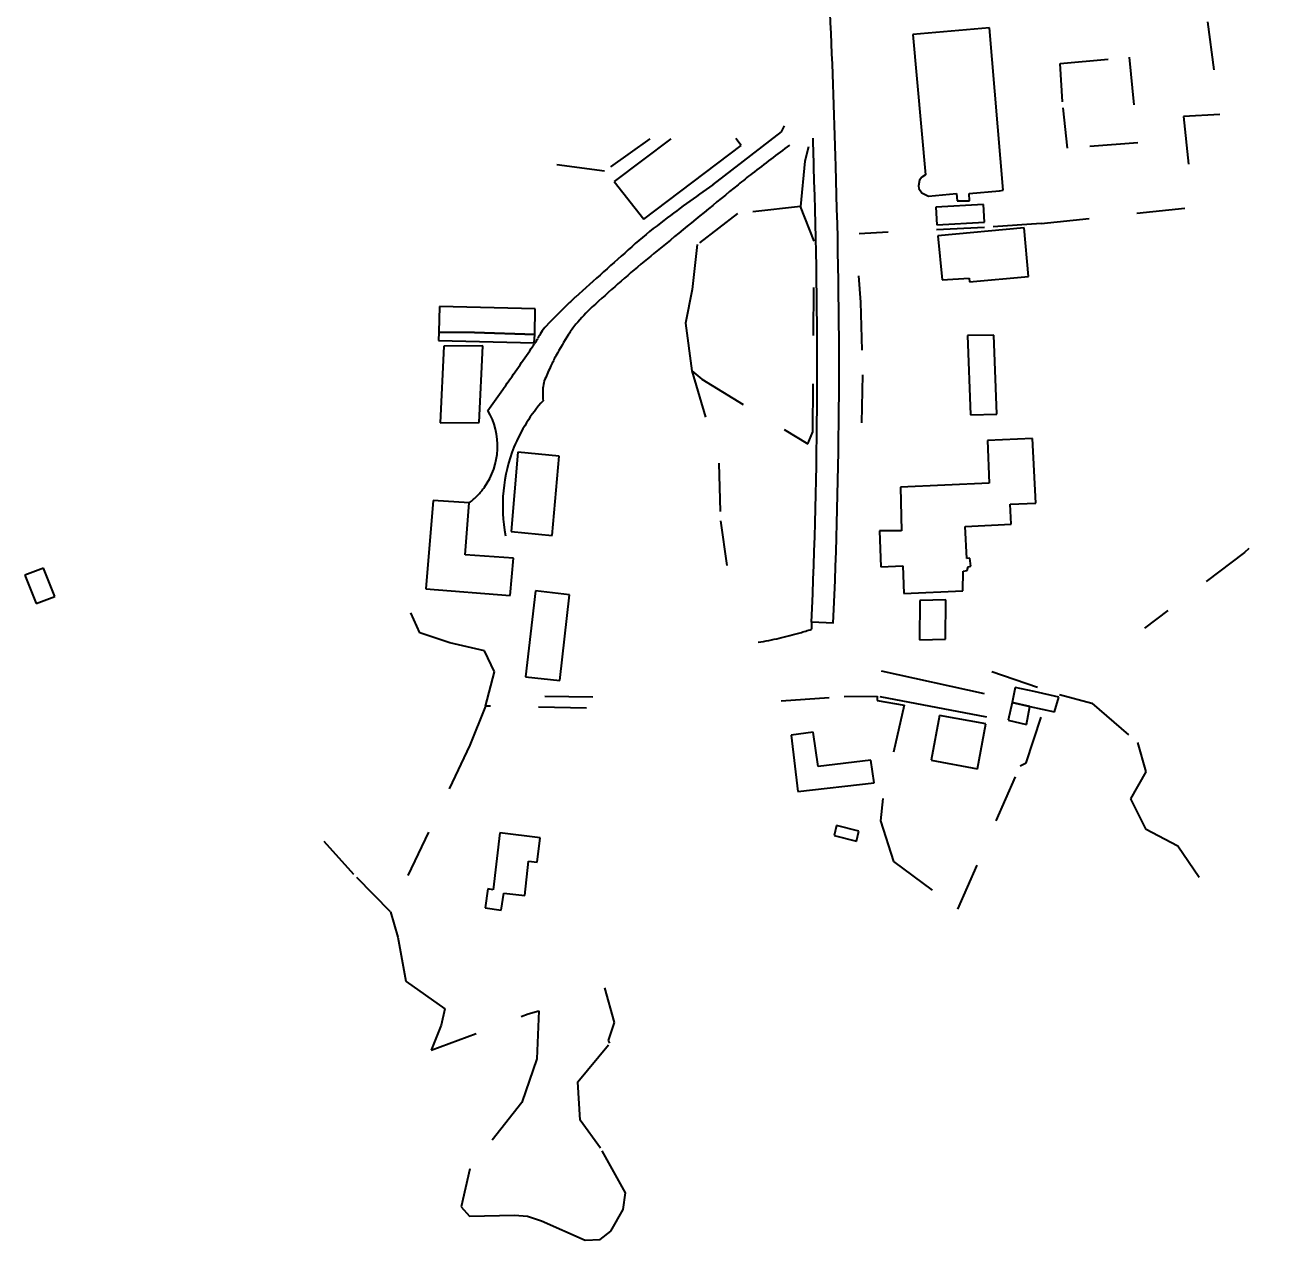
# Model space of a CAD drawing. Header units: metres. Extents: x 625987 to 635197, y 3048449 to 3066446.
# Drawn here: x 634621.541 to 634624.138, y 3063189.27 to 3063191.796 of the extents above; entities that cross this region are included whole.
import ezdxf

# ---------------------------------------------------------------- set-up
doc = ezdxf.new("R2010")
doc.units = ezdxf.units.M
doc.linetypes.add('DASHED', pattern=[0.75, 0.5, -0.25])
for name, color, linetype, lineweight in [('C-BLDG', 253, 'Continuous', 5), ('C-FENC-AIRF-SECU', 253, 'DASHED', 0), ('C-ROAD-LAND', 253, 'Continuous', 9)]:
    doc.layers.add(name, color=color, linetype=linetype, lineweight=lineweight)

msp = doc.modelspace()

# ---------------------------------------------------------------- linework, layer by layer
at = {"layer": 'C-BLDG', "lineweight": 40}
for p, q in [((634623.5466, 3063191.7894, 24568986.0801), (634623.3869, 3063191.7761, 24568986.0801)), ((634623.5466, 3063191.7894, 24568986.0801), (634623.3869, 3063191.7761, 24568986.0801)), ((634623.3869, 3063191.7761, 24568986.0801), (634623.4132, 3063191.4843, 24568986.0801)), ((634623.3869, 3063191.7761, 24568986.0801), (634623.4132, 3063191.4843, 24568986.0801)), ((634623.575, 3063191.4519, 24568986.0801), (634623.5466, 3063191.7894, 24568986.0801)), ((634623.575, 3063191.4519, 24568986.0801), (634623.5466, 3063191.7894, 24568986.0801)), ((634622.8836, 3063191.5591, 24568986.0801), (634622.7664, 3063191.47, 24568986.0801)), ((634622.8836, 3063191.5591, 24568986.0801), (634622.7664, 3063191.47, 24568986.0801)), ((634622.828, 3063191.3917, 24568986.0801), (634623.0302, 3063191.5454, 24568986.0801)), ((634622.828, 3063191.3917, 24568986.0801), (634623.0302, 3063191.5454, 24568986.0801)), ((634623.0302, 3063191.5454, 24568986.0801), (634623.0189, 3063191.5597, 24568986.0801)), ((634623.0302, 3063191.5454, 24568986.0801), (634623.0189, 3063191.5597, 24568986.0801)), ((634623.4132, 3063191.4843, 24568986.0801), (634623.4057, 3063191.4795, 24568986.0801)), ((634623.4132, 3063191.4843, 24568986.0801), (634623.4057, 3063191.4795, 24568986.0801)), ((634622.7664, 3063191.47, 24568986.0801), (634622.828, 3063191.3917, 24568986.0801)), ((634622.7664, 3063191.47, 24568986.0801), (634622.828, 3063191.3917, 24568986.0801)), ((634623.4009, 3063191.4727, 24568986.0801), (634623.3986, 3063191.4612, 24568986.0801)), ((634623.4009, 3063191.4727, 24568986.0801), (634623.3986, 3063191.4612, 24568986.0801)), ((634623.3986, 3063191.4612, 24568986.0801), (634623.3997, 3063191.4555, 24568986.0801)), ((634623.3986, 3063191.4612, 24568986.0801), (634623.3997, 3063191.4555, 24568986.0801)), ((634623.4057, 3063191.4795, 24568986.0801), (634623.4009, 3063191.4727, 24568986.0801)), ((634623.4057, 3063191.4795, 24568986.0801), (634623.4009, 3063191.4727, 24568986.0801)), ((634623.3997, 3063191.4555, 24568986.0801), (634623.4055, 3063191.4465, 24568986.0801)), ((634623.3997, 3063191.4555, 24568986.0801), (634623.4055, 3063191.4465, 24568986.0801)), ((634623.4055, 3063191.4465, 24568986.0801), (634623.4194, 3063191.4399, 24568986.0801)), ((634623.4055, 3063191.4465, 24568986.0801), (634623.4194, 3063191.4399, 24568986.0801)), ((634623.4194, 3063191.4399, 24568986.0801), (634623.4778, 3063191.4452, 24568986.0801)), ((634623.4194, 3063191.4399, 24568986.0801), (634623.4778, 3063191.4452, 24568986.0801)), ((634623.4778, 3063191.4452, 24568986.0801), (634623.4791, 3063191.4302, 24568986.0801)), ((634623.4778, 3063191.4452, 24568986.0801), (634623.4791, 3063191.4302, 24568986.0801)), ((634623.5039, 3063191.4451, 24568986.0801), (634623.5671, 3063191.4507, 24568986.0801)), ((634623.5039, 3063191.4451, 24568986.0801), (634623.5671, 3063191.4507, 24568986.0801)), ((634623.5052, 3063191.4302, 24568986.0801), (634623.5039, 3063191.4451, 24568986.0801)), ((634623.5052, 3063191.4302, 24568986.0801), (634623.5039, 3063191.4451, 24568986.0801)), ((634623.5671, 3063191.4507, 24568986.0801), (634623.575, 3063191.4519, 24568986.0801)), ((634623.5671, 3063191.4507, 24568986.0801), (634623.575, 3063191.4519, 24568986.0801)), ((634623.5337, 3063191.4226, 24568986.0801), (634623.4351, 3063191.4171, 24568986.0801)), ((634623.5337, 3063191.4226, 24568986.0801), (634623.4351, 3063191.4171, 24568986.0801)), ((634623.4351, 3063191.4171, 24568986.0801), (634623.4372, 3063191.3799, 24568986.0801)), ((634623.4351, 3063191.4171, 24568986.0801), (634623.4372, 3063191.3799, 24568986.0801)), ((634623.4791, 3063191.4302, 24568986.0801), (634623.5052, 3063191.4302, 24568986.0801)), ((634623.4791, 3063191.4302, 24568986.0801), (634623.5052, 3063191.4302, 24568986.0801)), ((634623.5358, 3063191.3854, 24568986.0801), (634623.5337, 3063191.4226, 24568986.0801)), ((634623.5358, 3063191.3854, 24568986.0801), (634623.5337, 3063191.4226, 24568986.0801)), ((634623.4372, 3063191.3799, 24568986.0801), (634623.5358, 3063191.3854, 24568986.0801)), ((634623.4372, 3063191.3799, 24568986.0801), (634623.5358, 3063191.3854, 24568986.0801)), ((634623.6183, 3063191.3741, 24568986.0801), (634623.4392, 3063191.3574, 24568986.0801)), ((634623.6183, 3063191.3741, 24568986.0801), (634623.4392, 3063191.3574, 24568986.0801)), ((634623.4392, 3063191.3574, 24568986.0801), (634623.448, 3063191.2657, 24568986.0801)), ((634623.4392, 3063191.3574, 24568986.0801), (634623.448, 3063191.2657, 24568986.0801)), ((634623.6277, 3063191.2725, 24568986.0801), (634623.6183, 3063191.3741, 24568986.0801)), ((634623.6277, 3063191.2725, 24568986.0801), (634623.6183, 3063191.3741, 24568986.0801)), ((634623.448, 3063191.2657, 24568986.0801), (634623.5045, 3063191.2693, 24568986.0801)), ((634623.448, 3063191.2657, 24568986.0801), (634623.5045, 3063191.2693, 24568986.0801)), ((634623.5045, 3063191.2693, 24568986.0801), (634623.5052, 3063191.2614, 24568986.0801)), ((634623.5045, 3063191.2693, 24568986.0801), (634623.5052, 3063191.2614, 24568986.0801)), ((634623.5052, 3063191.2614, 24568986.0801), (634623.6277, 3063191.2725, 24568986.0801)), ((634623.5052, 3063191.2614, 24568986.0801), (634623.6277, 3063191.2725, 24568986.0801)), ((634622.4027, 3063191.2104, 24568986.0801), (634622.4012, 3063191.1572, 24568986.0801)), ((634622.4027, 3063191.2104, 24568986.0801), (634622.4012, 3063191.1572, 24568986.0801)), ((634622.6017, 3063191.2056, 24568986.0801), (634622.4027, 3063191.2104, 24568986.0801)), ((634622.6017, 3063191.2056, 24568986.0801), (634622.4027, 3063191.2104, 24568986.0801)), ((634622.6012, 3063191.1523, 24568986.0801), (634622.6017, 3063191.2056, 24568986.0801)), ((634622.6012, 3063191.1523, 24568986.0801), (634622.6017, 3063191.2056, 24568986.0801)), ((634622.4012, 3063191.1572, 24568986.0801), (634622.4007, 3063191.1395, 24568986.0801)), ((634622.4012, 3063191.1572, 24568986.0801), (634622.4007, 3063191.1395, 24568986.0801)), ((634622.4757, 3063191.1564, 24568986.0801), (634622.4012, 3063191.1572, 24568986.0801)), ((634622.4012, 3063191.1572, 24568986.0801), (634622.4757, 3063191.1564, 24568986.0801)), ((634622.4757, 3063191.1564, 24568986.0801), (634622.4012, 3063191.1572, 24568986.0801)), ((634622.4012, 3063191.1572, 24568986.0801), (634622.4757, 3063191.1564, 24568986.0801)), ((634622.6012, 3063191.1523, 24568986.0801), (634622.4757, 3063191.1564, 24568986.0801)), ((634622.4757, 3063191.1564, 24568986.0801), (634622.6012, 3063191.1523, 24568986.0801)), ((634622.6012, 3063191.1523, 24568986.0801), (634622.4757, 3063191.1564, 24568986.0801)), ((634622.4757, 3063191.1564, 24568986.0801), (634622.6012, 3063191.1523, 24568986.0801)), ((634622.5997, 3063191.1347, 24568986.0801), (634622.6012, 3063191.1523, 24568986.0801)), ((634622.5997, 3063191.1347, 24568986.0801), (634622.6012, 3063191.1523, 24568986.0801)), ((634623.5553, 3063191.1509, 24568986.0801), (634623.5007, 3063191.1499, 24568986.0801)), ((634623.5553, 3063191.1509, 24568986.0801), (634623.5007, 3063191.1499, 24568986.0801)), ((634623.5007, 3063191.1499, 24568986.0801), (634623.507, 3063190.9854, 24568986.0801)), ((634623.5007, 3063191.1499, 24568986.0801), (634623.507, 3063190.9854, 24568986.0801)), ((634623.5616, 3063190.9863, 24568986.0801), (634623.5553, 3063191.1509, 24568986.0801)), ((634623.5616, 3063190.9863, 24568986.0801), (634623.5553, 3063191.1509, 24568986.0801)), ((634622.4007, 3063191.1395, 24568986.0801), (634622.5997, 3063191.1347, 24568986.0801)), ((634622.4007, 3063191.1395, 24568986.0801), (634622.5997, 3063191.1347, 24568986.0801)), ((634622.4116, 3063191.1276, 24568986.0801), (634622.4043, 3063190.9684, 24568986.0801)), ((634622.4116, 3063191.1276, 24568986.0801), (634622.4043, 3063190.9684, 24568986.0801)), ((634622.4929, 3063191.1285, 24568986.0801), (634622.4116, 3063191.1276, 24568986.0801)), ((634622.4929, 3063191.1285, 24568986.0801), (634622.4116, 3063191.1276, 24568986.0801)), ((634622.4857, 3063190.9692, 24568986.0801), (634622.4929, 3063191.1285, 24568986.0801)), ((634622.4857, 3063190.9692, 24568986.0801), (634622.4929, 3063191.1285, 24568986.0801)), ((634622.4043, 3063190.9684, 24568986.0801), (634622.4857, 3063190.9692, 24568986.0801)), ((634622.4043, 3063190.9684, 24568986.0801), (634622.4857, 3063190.9692, 24568986.0801)), ((634623.507, 3063190.9854, 24568986.0801), (634623.5616, 3063190.9863, 24568986.0801)), ((634623.507, 3063190.9854, 24568986.0801), (634623.5616, 3063190.9863, 24568986.0801)), ((634623.6361, 3063190.9362, 24568986.0801), (634623.5423, 3063190.9315, 24568986.0801)), ((634623.6361, 3063190.9362, 24568986.0801), (634623.5423, 3063190.9315, 24568986.0801)), ((634623.5423, 3063190.9315, 24568986.0801), (634623.5458, 3063190.8434, 24568986.0801)), ((634623.5423, 3063190.9315, 24568986.0801), (634623.5458, 3063190.8434, 24568986.0801)), ((634623.6427, 3063190.8018, 24568986.0801), (634623.6361, 3063190.9362, 24568986.0801)), ((634623.6427, 3063190.8018, 24568986.0801), (634623.6361, 3063190.9362, 24568986.0801)), ((634622.5661, 3063190.9072, 24568986.0801), (634622.5518, 3063190.7427, 24568986.0801)), ((634622.5661, 3063190.9072, 24568986.0801), (634622.5518, 3063190.7427, 24568986.0801)), ((634622.6515, 3063190.8991, 24568986.0801), (634622.5661, 3063190.9072, 24568986.0801)), ((634622.6515, 3063190.8991, 24568986.0801), (634622.5661, 3063190.9072, 24568986.0801)), ((634622.6372, 3063190.7345, 24568986.0801), (634622.6515, 3063190.8991, 24568986.0801)), ((634622.6372, 3063190.7345, 24568986.0801), (634622.6515, 3063190.8991, 24568986.0801)), ((634623.5458, 3063190.8434, 24568986.0801), (634623.3611, 3063190.8347, 24568986.0801)), ((634623.5458, 3063190.8434, 24568986.0801), (634623.3611, 3063190.8347, 24568986.0801)), ((634623.3611, 3063190.8347, 24568986.0801), (634623.3635, 3063190.7441, 24568986.0801)), ((634623.3611, 3063190.8347, 24568986.0801), (634623.3635, 3063190.7441, 24568986.0801)), ((634622.3897, 3063190.8068, 24568986.0801), (634622.3748, 3063190.6237, 24568986.0801)), ((634622.3897, 3063190.8068, 24568986.0801), (634622.3748, 3063190.6237, 24568986.0801)), ((634622.4649, 3063190.8023, 24568986.0801), (634622.3897, 3063190.8068, 24568986.0801)), ((634622.4649, 3063190.8023, 24568986.0801), (634622.3897, 3063190.8068, 24568986.0801)), ((634622.4564, 3063190.6944, 24568986.0801), (634622.4649, 3063190.8023, 24568986.0801)), ((634622.4564, 3063190.6944, 24568986.0801), (634622.4649, 3063190.8023, 24568986.0801)), ((634623.5895, 3063190.7992, 24568986.0801), (634623.6427, 3063190.8018, 24568986.0801)), ((634623.5895, 3063190.7992, 24568986.0801), (634623.6427, 3063190.8018, 24568986.0801)), ((634623.5916, 3063190.7579, 24568986.0801), (634623.5895, 3063190.7992, 24568986.0801)), ((634623.5916, 3063190.7579, 24568986.0801), (634623.5895, 3063190.7992, 24568986.0801)), ((634623.4962, 3063190.7532, 24568986.0801), (634623.5916, 3063190.7579, 24568986.0801)), ((634623.4962, 3063190.7532, 24568986.0801), (634623.5916, 3063190.7579, 24568986.0801)), ((634622.5518, 3063190.7427, 24568986.0801), (634622.6372, 3063190.7345, 24568986.0801)), ((634622.5518, 3063190.7427, 24568986.0801), (634622.6372, 3063190.7345, 24568986.0801)), ((634623.3635, 3063190.7441, 24568986.0801), (634623.3176, 3063190.7437, 24568986.0801)), ((634623.3635, 3063190.7441, 24568986.0801), (634623.3176, 3063190.7437, 24568986.0801)), ((634623.3176, 3063190.7437, 24568986.0801), (634623.3204, 3063190.6694, 24568986.0801)), ((634623.3176, 3063190.7437, 24568986.0801), (634623.3204, 3063190.6694, 24568986.0801)), ((634623.4995, 3063190.6866, 24568986.0801), (634623.4962, 3063190.7532, 24568986.0801)), ((634623.4995, 3063190.6866, 24568986.0801), (634623.4962, 3063190.7532, 24568986.0801)), ((634622.5565, 3063190.6871, 24568986.0801), (634622.4564, 3063190.6944, 24568986.0801)), ((634622.5565, 3063190.6871, 24568986.0801), (634622.4564, 3063190.6944, 24568986.0801)), ((634622.5501, 3063190.6094, 24568986.0801), (634622.5565, 3063190.6871, 24568986.0801)), ((634622.5501, 3063190.6094, 24568986.0801), (634622.5565, 3063190.6871, 24568986.0801)), ((634623.5057, 3063190.6875, 24568986.0801), (634623.4995, 3063190.6866, 24568986.0801)), ((634623.5057, 3063190.6875, 24568986.0801), (634623.4995, 3063190.6866, 24568986.0801)), ((634623.5079, 3063190.6703, 24568986.0801), (634623.5057, 3063190.6875, 24568986.0801)), ((634623.5079, 3063190.6703, 24568986.0801), (634623.5057, 3063190.6875, 24568986.0801)), ((634621.5797, 3063190.6663, 24568986.0801), (634621.541, 3063190.6517, 24568986.0801)), ((634621.5797, 3063190.6663, 24568986.0801), (634621.541, 3063190.6517, 24568986.0801)), ((634621.6031, 3063190.6077, 24568986.0801), (634621.5797, 3063190.6663, 24568986.0801)), ((634621.6031, 3063190.6077, 24568986.0801), (634621.5797, 3063190.6663, 24568986.0801)), ((634623.3204, 3063190.6694, 24568986.0801), (634623.3661, 3063190.6713, 24568986.0801)), ((634623.3204, 3063190.6694, 24568986.0801), (634623.3661, 3063190.6713, 24568986.0801)), ((634623.3661, 3063190.6713, 24568986.0801), (634623.3687, 3063190.6134, 24568986.0801)), ((634623.3661, 3063190.6713, 24568986.0801), (634623.3687, 3063190.6134, 24568986.0801)), ((634623.4911, 3063190.6194, 24568986.0801), (634623.492, 3063190.6604, 24568986.0801)), ((634623.4911, 3063190.6194, 24568986.0801), (634623.492, 3063190.6604, 24568986.0801)), ((634623.492, 3063190.6604, 24568986.0801), (634623.4999, 3063190.6617, 24568986.0801)), ((634623.492, 3063190.6604, 24568986.0801), (634623.4999, 3063190.6617, 24568986.0801)), ((634623.4999, 3063190.6617, 24568986.0801), (634623.5018, 3063190.6695, 24568986.0801)), ((634623.4999, 3063190.6617, 24568986.0801), (634623.5018, 3063190.6695, 24568986.0801)), ((634623.5018, 3063190.6695, 24568986.0801), (634623.5079, 3063190.6703, 24568986.0801)), ((634623.5018, 3063190.6695, 24568986.0801), (634623.5079, 3063190.6703, 24568986.0801)), ((634621.541, 3063190.6517, 24568986.0801), (634621.5645, 3063190.5931, 24568986.0801)), ((634621.541, 3063190.6517, 24568986.0801), (634621.5645, 3063190.5931, 24568986.0801)), ((634621.5645, 3063190.5931, 24568986.0801), (634621.6031, 3063190.6077, 24568986.0801)), ((634621.5645, 3063190.5931, 24568986.0801), (634621.6031, 3063190.6077, 24568986.0801)), ((634622.3748, 3063190.6237, 24568986.0801), (634622.5501, 3063190.6094, 24568986.0801)), ((634622.3748, 3063190.6237, 24568986.0801), (634622.5501, 3063190.6094, 24568986.0801)), ((634622.6025, 3063190.6191, 24568986.0801), (634622.5818, 3063190.4407, 24568986.0801)), ((634622.6025, 3063190.6191, 24568986.0801), (634622.5818, 3063190.4407, 24568986.0801)), ((634622.6735, 3063190.6113, 24568986.0801), (634622.6025, 3063190.6191, 24568986.0801)), ((634622.6735, 3063190.6113, 24568986.0801), (634622.6025, 3063190.6191, 24568986.0801)), ((634622.6529, 3063190.4329, 24568986.0801), (634622.6735, 3063190.6113, 24568986.0801)), ((634622.6529, 3063190.4329, 24568986.0801), (634622.6735, 3063190.6113, 24568986.0801)), ((634623.3687, 3063190.6134, 24568986.0801), (634623.4911, 3063190.6194, 24568986.0801)), ((634623.3687, 3063190.6134, 24568986.0801), (634623.4911, 3063190.6194, 24568986.0801)), ((634623.4016, 3063190.599, 24568986.0801), (634623.4012, 3063190.5176, 24568986.0801)), ((634623.4016, 3063190.599, 24568986.0801), (634623.4012, 3063190.5176, 24568986.0801)), ((634623.4554, 3063190.6004, 24568986.0801), (634623.4016, 3063190.599, 24568986.0801)), ((634623.4554, 3063190.6004, 24568986.0801), (634623.4016, 3063190.599, 24568986.0801)), ((634623.455, 3063190.519, 24568986.0801), (634623.4554, 3063190.6004, 24568986.0801)), ((634623.455, 3063190.519, 24568986.0801), (634623.4554, 3063190.6004, 24568986.0801)), ((634623.4012, 3063190.5176, 24568986.0801), (634623.455, 3063190.519, 24568986.0801)), ((634623.4012, 3063190.5176, 24568986.0801), (634623.455, 3063190.519, 24568986.0801)), ((634622.5818, 3063190.4407, 24568986.0801), (634622.6529, 3063190.4329, 24568986.0801)), ((634622.5818, 3063190.4407, 24568986.0801), (634622.6529, 3063190.4329, 24568986.0801)), ((634623.6002, 3063190.4184, 24568986.0801), (634623.5935, 3063190.3873, 24568986.0801)), ((634623.6002, 3063190.4184, 24568986.0801), (634623.5935, 3063190.3873, 24568986.0801)), ((634623.6397, 3063190.4097, 24568986.0801), (634623.6002, 3063190.4184, 24568986.0801)), ((634623.6397, 3063190.4097, 24568986.0801), (634623.6002, 3063190.4184, 24568986.0801)), ((634623.6906, 3063190.3982, 24568986.0801), (634623.6397, 3063190.4097, 24568986.0801)), ((634623.6906, 3063190.3982, 24568986.0801), (634623.6397, 3063190.4097, 24568986.0801)), ((634623.6814, 3063190.3675, 24568986.0801), (634623.6906, 3063190.3982, 24568986.0801)), ((634623.6814, 3063190.3675, 24568986.0801), (634623.6906, 3063190.3982, 24568986.0801)), ((634623.5935, 3063190.3873, 24568986.0801), (634623.5856, 3063190.3506, 24568986.0801)), ((634623.5935, 3063190.3873, 24568986.0801), (634623.5856, 3063190.3506, 24568986.0801)), ((634623.6305, 3063190.3789, 24568986.0801), (634623.5935, 3063190.3873, 24568986.0801)), ((634623.5935, 3063190.3873, 24568986.0801), (634623.6305, 3063190.3789, 24568986.0801)), ((634623.6305, 3063190.3789, 24568986.0801), (634623.5935, 3063190.3873, 24568986.0801)), ((634623.5935, 3063190.3873, 24568986.0801), (634623.6305, 3063190.3789, 24568986.0801)), ((634623.6237, 3063190.3414, 24568986.0801), (634623.6305, 3063190.3789, 24568986.0801)), ((634623.6237, 3063190.3414, 24568986.0801), (634623.6305, 3063190.3789, 24568986.0801)), ((634623.6305, 3063190.3789, 24568986.0801), (634623.6814, 3063190.3675, 24568986.0801)), ((634623.6305, 3063190.3789, 24568986.0801), (634623.6814, 3063190.3675, 24568986.0801)), ((634623.4426, 3063190.3604, 24568986.0801), (634623.4254, 3063190.267, 24568986.0801)), ((634623.4426, 3063190.3604, 24568986.0801), (634623.4254, 3063190.267, 24568986.0801)), ((634623.5386, 3063190.3427, 24568986.0801), (634623.4426, 3063190.3604, 24568986.0801)), ((634623.5386, 3063190.3427, 24568986.0801), (634623.4426, 3063190.3604, 24568986.0801)), ((634623.5214, 3063190.2493, 24568986.0801), (634623.5386, 3063190.3427, 24568986.0801)), ((634623.5214, 3063190.2493, 24568986.0801), (634623.5386, 3063190.3427, 24568986.0801)), ((634623.5856, 3063190.3506, 24568986.0801), (634623.6237, 3063190.3414, 24568986.0801)), ((634623.5856, 3063190.3506, 24568986.0801), (634623.6237, 3063190.3414, 24568986.0801)), ((634623.1797, 3063190.3257, 24568986.0801), (634623.1344, 3063190.3195, 24568986.0801)), ((634623.1797, 3063190.3257, 24568986.0801), (634623.1344, 3063190.3195, 24568986.0801)), ((634623.1344, 3063190.3195, 24568986.0801), (634623.1482, 3063190.2022, 24568986.0801)), ((634623.1344, 3063190.3195, 24568986.0801), (634623.1482, 3063190.2022, 24568986.0801)), ((634623.1905, 3063190.2544, 24568986.0801), (634623.1797, 3063190.3257, 24568986.0801)), ((634623.1905, 3063190.2544, 24568986.0801), (634623.1797, 3063190.3257, 24568986.0801)), ((634623.2997, 3063190.267, 24568986.0801), (634623.1905, 3063190.2544, 24568986.0801)), ((634623.2997, 3063190.267, 24568986.0801), (634623.1905, 3063190.2544, 24568986.0801)), ((634623.3068, 3063190.2204, 24568986.0801), (634623.2997, 3063190.267, 24568986.0801)), ((634623.3068, 3063190.2204, 24568986.0801), (634623.2997, 3063190.267, 24568986.0801)), ((634623.4254, 3063190.267, 24568986.0801), (634623.5214, 3063190.2493, 24568986.0801)), ((634623.4254, 3063190.267, 24568986.0801), (634623.5214, 3063190.2493, 24568986.0801)), ((634623.1482, 3063190.2022, 24568986.0801), (634623.3068, 3063190.2204, 24568986.0801)), ((634623.1482, 3063190.2022, 24568986.0801), (634623.3068, 3063190.2204, 24568986.0801)), ((634622.5283, 3063190.1162, 24568986.0801), (634622.5142, 3063189.9979, 24568986.0801)), ((634622.5283, 3063190.1162, 24568986.0801), (634622.5142, 3063189.9979, 24568986.0801)), ((634622.6121, 3063190.1059, 24568986.0801), (634622.5283, 3063190.1162, 24568986.0801)), ((634622.6121, 3063190.1059, 24568986.0801), (634622.5283, 3063190.1162, 24568986.0801)), ((634623.2284, 3063190.1315, 24568986.0801), (634623.2234, 3063190.1104, 24568986.0801)), ((634623.2284, 3063190.1315, 24568986.0801), (634623.2234, 3063190.1104, 24568986.0801)), ((634623.2234, 3063190.1104, 24568986.0801), (634623.27, 3063190.0988, 24568986.0801)), ((634623.2234, 3063190.1104, 24568986.0801), (634623.27, 3063190.0988, 24568986.0801)), ((634623.275, 3063190.1199, 24568986.0801), (634623.2284, 3063190.1315, 24568986.0801)), ((634623.275, 3063190.1199, 24568986.0801), (634623.2284, 3063190.1315, 24568986.0801)), ((634623.27, 3063190.0988, 24568986.0801), (634623.275, 3063190.1199, 24568986.0801)), ((634623.27, 3063190.0988, 24568986.0801), (634623.275, 3063190.1199, 24568986.0801)), ((634622.6058, 3063190.0555, 24568986.0801), (634622.6121, 3063190.1059, 24568986.0801)), ((634622.6058, 3063190.0555, 24568986.0801), (634622.6121, 3063190.1059, 24568986.0801)), ((634622.5803, 3063189.9856, 24568986.0801), (634622.588, 3063190.0575, 24568986.0801)), ((634622.5803, 3063189.9856, 24568986.0801), (634622.588, 3063190.0575, 24568986.0801)), ((634622.588, 3063190.0575, 24568986.0801), (634622.6058, 3063190.0555, 24568986.0801)), ((634622.588, 3063190.0575, 24568986.0801), (634622.6058, 3063190.0555, 24568986.0801)), ((634622.5034, 3063189.9997, 24568986.0801), (634622.4979, 3063189.9606, 24568986.0801)), ((634622.5034, 3063189.9997, 24568986.0801), (634622.4979, 3063189.9606, 24568986.0801)), ((634622.5142, 3063189.9979, 24568986.0801), (634622.5034, 3063189.9997, 24568986.0801)), ((634622.5142, 3063189.9979, 24568986.0801), (634622.5034, 3063189.9997, 24568986.0801)), ((634622.5314, 3063189.9557, 24568986.0801), (634622.5367, 3063189.9911, 24568986.0801)), ((634622.5314, 3063189.9557, 24568986.0801), (634622.5367, 3063189.9911, 24568986.0801)), ((634622.5367, 3063189.9911, 24568986.0801), (634622.5803, 3063189.9856, 24568986.0801)), ((634622.5367, 3063189.9911, 24568986.0801), (634622.5803, 3063189.9856, 24568986.0801)), ((634622.4979, 3063189.9606, 24568986.0801), (634622.5314, 3063189.9557, 24568986.0801)), ((634622.4979, 3063189.9606, 24568986.0801), (634622.5314, 3063189.9557, 24568986.0801))]:
    msp.add_line(p, q, dxfattribs=at)
at = {"layer": 'C-FENC-AIRF-SECU', "lineweight": 40, "ltscale": 0.2}
for p, q in [((634623.9996, 3063191.8018, 24568986.0801), (634624.0251, 3063191.6092, 24568986.0801)), ((634623.9996, 3063191.8018, 24568986.0801), (634624.0251, 3063191.6092, 24568986.0801)), ((634623.6936, 3063191.7156, 24568986.0801), (634623.8366, 3063191.7289, 24568986.0801)), ((634623.6936, 3063191.7156, 24568986.0801), (634623.8366, 3063191.7289, 24568986.0801)), ((634623.8366, 3063191.7289, 24568986.0801), (634623.8547, 3063191.5504, 24568986.0801)), ((634623.8366, 3063191.7289, 24568986.0801), (634623.8547, 3063191.5504, 24568986.0801)), ((634623.698, 3063191.6356, 24568986.0801), (634623.6936, 3063191.7156, 24568986.0801)), ((634623.698, 3063191.6356, 24568986.0801), (634623.6936, 3063191.7156, 24568986.0801)), ((634623.7086, 3063191.5397, 24568986.0801), (634623.6999, 3063191.6232, 24568986.0801)), ((634623.7086, 3063191.5397, 24568986.0801), (634623.6999, 3063191.6232, 24568986.0801)), ((634624.0251, 3063191.6092, 24568986.0801), (634623.9498, 3063191.6056, 24568986.0801)), ((634624.0251, 3063191.6092, 24568986.0801), (634623.9498, 3063191.6056, 24568986.0801)), ((634623.9498, 3063191.6056, 24568986.0801), (634623.9693, 3063191.4163, 24568986.0801)), ((634623.9498, 3063191.6056, 24568986.0801), (634623.9693, 3063191.4163, 24568986.0801)), ((634622.8403, 3063191.5589, 24568986.0801), (634622.7461, 3063191.492, 24568986.0801)), ((634622.8403, 3063191.5589, 24568986.0801), (634622.7461, 3063191.492, 24568986.0801)), ((634623.1704, 3063191.5426, 24568986.0801), (634623.1628, 3063191.5126, 24568986.0801)), ((634623.1704, 3063191.5426, 24568986.0801), (634623.1628, 3063191.5126, 24568986.0801)), ((634623.8547, 3063191.5504, 24568986.0801), (634623.7086, 3063191.5397, 24568986.0801)), ((634623.8547, 3063191.5504, 24568986.0801), (634623.7086, 3063191.5397, 24568986.0801)), ((634623.1628, 3063191.5126, 24568986.0801), (634623.1535, 3063191.4179, 24568986.0801)), ((634623.1628, 3063191.5126, 24568986.0801), (634623.1535, 3063191.4179, 24568986.0801)), ((634622.7461, 3063191.492, 24568986.0801), (634622.6256, 3063191.508, 24568986.0801)), ((634622.7461, 3063191.492, 24568986.0801), (634622.6256, 3063191.508, 24568986.0801)), ((634623.1535, 3063191.4179, 24568986.0801), (634623.0228, 3063191.4035, 24568986.0801)), ((634623.1535, 3063191.4179, 24568986.0801), (634623.0228, 3063191.4035, 24568986.0801)), ((634623.1818, 3063191.346, 24568986.0801), (634623.1535, 3063191.4179, 24568986.0801)), ((634623.1818, 3063191.346, 24568986.0801), (634623.1535, 3063191.4179, 24568986.0801)), ((634623.6541, 3063191.3832, 24568986.0801), (634623.9693, 3063191.4163, 24568986.0801)), ((634623.6541, 3063191.3832, 24568986.0801), (634623.9693, 3063191.4163, 24568986.0801)), ((634623.0228, 3063191.4035, 24568986.0801), (634622.9388, 3063191.3395, 24568986.0801)), ((634623.0228, 3063191.4035, 24568986.0801), (634622.9388, 3063191.3395, 24568986.0801)), ((634623.6541, 3063191.3832, 24568986.0801), (634623.5359, 3063191.3746, 24568986.0801)), ((634623.6541, 3063191.3832, 24568986.0801), (634623.5359, 3063191.3746, 24568986.0801)), ((634623.5359, 3063191.3746, 24568986.0801), (634623.2753, 3063191.3617, 24568986.0801)), ((634623.5359, 3063191.3746, 24568986.0801), (634623.2753, 3063191.3617, 24568986.0801)), ((634622.9388, 3063191.3395, 24568986.0801), (634622.9284, 3063191.2454, 24568986.0801)), ((634622.9388, 3063191.3395, 24568986.0801), (634622.9284, 3063191.2454, 24568986.0801)), ((634623.179, 3063190.9499, 24568986.0801), (634623.1818, 3063191.346, 24568986.0801)), ((634623.179, 3063190.9499, 24568986.0801), (634623.1818, 3063191.346, 24568986.0801)), ((634623.2739, 3063191.2743, 24568986.0801), (634623.278, 3063191.2194, 24568986.0801)), ((634623.2739, 3063191.2743, 24568986.0801), (634623.278, 3063191.2194, 24568986.0801)), ((634622.9284, 3063191.2454, 24568986.0801), (634622.9143, 3063191.1759, 24568986.0801)), ((634622.9284, 3063191.2454, 24568986.0801), (634622.9143, 3063191.1759, 24568986.0801)), ((634623.278, 3063191.2194, 24568986.0801), (634623.2824, 3063191.0682, 24568986.0801)), ((634623.278, 3063191.2194, 24568986.0801), (634623.2824, 3063191.0682, 24568986.0801)), ((634622.9143, 3063191.1759, 24568986.0801), (634622.9276, 3063191.0765, 24568986.0801)), ((634622.9143, 3063191.1759, 24568986.0801), (634622.9276, 3063191.0765, 24568986.0801)), ((634622.9276, 3063191.0765, 24568986.0801), (634622.9487, 3063191.059, 24568986.0801)), ((634622.9276, 3063191.0765, 24568986.0801), (634622.9839, 3063190.8844, 24568986.0801)), ((634622.9276, 3063191.0765, 24568986.0801), (634622.9487, 3063191.059, 24568986.0801)), ((634622.9276, 3063191.0765, 24568986.0801), (634622.9839, 3063190.8844, 24568986.0801)), ((634623.2824, 3063191.0682, 24568986.0801), (634623.2802, 3063190.9542, 24568986.0801)), ((634623.2824, 3063191.0682, 24568986.0801), (634623.2802, 3063190.9542, 24568986.0801)), ((634622.9487, 3063191.059, 24568986.0801), (634623.1685, 3063190.9246, 24568986.0801)), ((634622.9487, 3063191.059, 24568986.0801), (634623.1685, 3063190.9246, 24568986.0801)), ((634624.3801, 3063190.9784, 24568986.0801), (634624.0769, 3063190.6988, 24568986.0801)), ((634624.3801, 3063190.9784, 24568986.0801), (634624.0769, 3063190.6988, 24568986.0801)), ((634623.1685, 3063190.9246, 24568986.0801), (634623.179, 3063190.9499, 24568986.0801)), ((634623.1685, 3063190.9246, 24568986.0801), (634623.179, 3063190.9499, 24568986.0801)), ((634622.9839, 3063190.8844, 24568986.0801), (634622.987, 3063190.7651, 24568986.0801)), ((634622.9839, 3063190.8844, 24568986.0801), (634622.987, 3063190.7651, 24568986.0801)), ((634622.987, 3063190.7651, 24568986.0801), (634623.0001, 3063190.6721, 24568986.0801)), ((634622.987, 3063190.7651, 24568986.0801), (634623.0001, 3063190.6721, 24568986.0801)), ((634624.0769, 3063190.6988, 24568986.0801), (634623.8686, 3063190.5417, 24568986.0801)), ((634624.0769, 3063190.6988, 24568986.0801), (634623.8686, 3063190.5417, 24568986.0801)), ((634622.3621, 3063190.5317, 24568986.0801), (634622.3433, 3063190.5733, 24568986.0801)), ((634622.3621, 3063190.5317, 24568986.0801), (634622.3433, 3063190.5733, 24568986.0801)), ((634622.4244, 3063190.511, 24568986.0801), (634622.3621, 3063190.5317, 24568986.0801)), ((634622.4244, 3063190.511, 24568986.0801), (634622.3621, 3063190.5317, 24568986.0801)), ((634622.4965, 3063190.4948, 24568986.0801), (634622.4244, 3063190.511, 24568986.0801)), ((634622.4965, 3063190.4948, 24568986.0801), (634622.4244, 3063190.511, 24568986.0801)), ((634622.5176, 3063190.4508, 24568986.0801), (634622.4965, 3063190.4948, 24568986.0801)), ((634622.5176, 3063190.4508, 24568986.0801), (634622.4965, 3063190.4948, 24568986.0801)), ((634622.4985, 3063190.3795, 24568986.0801), (634622.5176, 3063190.4508, 24568986.0801)), ((634622.4985, 3063190.3795, 24568986.0801), (634622.5176, 3063190.4508, 24568986.0801)), ((634623.5516, 3063190.4513, 24568986.0801), (634623.6921, 3063190.4036, 24568986.0801)), ((634623.5516, 3063190.4513, 24568986.0801), (634623.6921, 3063190.4036, 24568986.0801)), ((634622.7216, 3063190.3982, 24568986.0801), (634622.5851, 3063190.3998, 24568986.0801)), ((634622.7216, 3063190.3982, 24568986.0801), (634622.5851, 3063190.3998, 24568986.0801)), ((634623.1134, 3063190.3908, 24568986.0801), (634623.2443, 3063190.3997, 24568986.0801)), ((634623.1134, 3063190.3908, 24568986.0801), (634623.2443, 3063190.3997, 24568986.0801)), ((634623.2443, 3063190.3997, 24568986.0801), (634623.3131, 3063190.4002, 24568986.0801)), ((634623.2443, 3063190.3997, 24568986.0801), (634623.3131, 3063190.4002, 24568986.0801)), ((634623.3131, 3063190.4002, 24568986.0801), (634623.3132, 3063190.3912, 24568986.0801)), ((634623.3131, 3063190.4002, 24568986.0801), (634623.3132, 3063190.3912, 24568986.0801)), ((634623.6921, 3063190.4036, 24568986.0801), (634623.7596, 3063190.3855, 24568986.0801)), ((634623.6921, 3063190.4036, 24568986.0801), (634623.7596, 3063190.3855, 24568986.0801)), ((634622.4985, 3063190.3795, 24568986.0801), (634622.4662, 3063190.2981, 24568986.0801)), ((634622.4985, 3063190.3795, 24568986.0801), (634622.4662, 3063190.2981, 24568986.0801)), ((634622.7088, 3063190.3757, 24568986.0801), (634622.4985, 3063190.3795, 24568986.0801)), ((634622.7088, 3063190.3757, 24568986.0801), (634622.4985, 3063190.3795, 24568986.0801)), ((634623.3132, 3063190.3912, 24568986.0801), (634623.3688, 3063190.3814, 24568986.0801)), ((634623.3132, 3063190.3912, 24568986.0801), (634623.3688, 3063190.3814, 24568986.0801)), ((634623.3688, 3063190.3814, 24568986.0801), (634623.3246, 3063190.1874, 24568986.0801)), ((634623.3688, 3063190.3814, 24568986.0801), (634623.3246, 3063190.1874, 24568986.0801)), ((634623.7596, 3063190.3855, 24568986.0801), (634623.8541, 3063190.304, 24568986.0801)), ((634623.7596, 3063190.3855, 24568986.0801), (634623.8541, 3063190.304, 24568986.0801)), ((634623.6229, 3063190.2617, 24568986.0801), (634623.6542, 3063190.3585, 24568986.0801)), ((634623.6229, 3063190.2617, 24568986.0801), (634623.6542, 3063190.3585, 24568986.0801)), ((634622.4662, 3063190.2981, 24568986.0801), (634622.301, 3063189.952, 24568986.0801)), ((634622.4662, 3063190.2981, 24568986.0801), (634622.301, 3063189.952, 24568986.0801)), ((634623.8541, 3063190.304, 24568986.0801), (634623.8718, 3063190.2432, 24568986.0801)), ((634623.8541, 3063190.304, 24568986.0801), (634623.8718, 3063190.2432, 24568986.0801)), ((634623.4809, 3063189.9574, 24568986.0801), (634623.6102, 3063190.2555, 24568986.0801)), ((634623.4809, 3063189.9574, 24568986.0801), (634623.6102, 3063190.2555, 24568986.0801)), ((634623.6102, 3063190.2555, 24568986.0801), (634623.6229, 3063190.2617, 24568986.0801)), ((634623.6102, 3063190.2555, 24568986.0801), (634623.6229, 3063190.2617, 24568986.0801)), ((634623.8718, 3063190.2432, 24568986.0801), (634623.8399, 3063190.1868, 24568986.0801)), ((634623.8718, 3063190.2432, 24568986.0801), (634623.8399, 3063190.1868, 24568986.0801)), ((634623.3246, 3063190.1874, 24568986.0801), (634623.3196, 3063190.1412, 24568986.0801)), ((634623.3246, 3063190.1874, 24568986.0801), (634623.3196, 3063190.1412, 24568986.0801)), ((634623.8399, 3063190.1868, 24568986.0801), (634623.8708, 3063190.1242, 24568986.0801)), ((634623.8399, 3063190.1868, 24568986.0801), (634623.8708, 3063190.1242, 24568986.0801)), ((634623.3196, 3063190.1412, 24568986.0801), (634623.3466, 3063190.0568, 24568986.0801)), ((634623.3196, 3063190.1412, 24568986.0801), (634623.3466, 3063190.0568, 24568986.0801)), ((634623.8708, 3063190.1242, 24568986.0801), (634623.9382, 3063190.0894, 24568986.0801)), ((634623.8708, 3063190.1242, 24568986.0801), (634623.9382, 3063190.0894, 24568986.0801)), ((634622.2246, 3063190.0293, 24568986.0801), (634622.163, 3063190.0979, 24568986.0801)), ((634622.2246, 3063190.0293, 24568986.0801), (634622.163, 3063190.0979, 24568986.0801)), ((634623.9382, 3063190.0894, 24568986.0801), (634623.9822, 3063190.024, 24568986.0801)), ((634623.9382, 3063190.0894, 24568986.0801), (634623.9822, 3063190.024, 24568986.0801)), ((634623.3466, 3063190.0568, 24568986.0801), (634623.4809, 3063189.9574, 24568986.0801)), ((634623.3466, 3063190.0568, 24568986.0801), (634623.4809, 3063189.9574, 24568986.0801)), ((634622.301, 3063189.952, 24568986.0801), (634622.2246, 3063190.0293, 24568986.0801)), ((634622.301, 3063189.952, 24568986.0801), (634622.2246, 3063190.0293, 24568986.0801)), ((634622.301, 3063189.952, 24568986.0801), (634622.3165, 3063189.8993, 24568986.0801)), ((634622.301, 3063189.952, 24568986.0801), (634622.3165, 3063189.8993, 24568986.0801)), ((634622.3165, 3063189.8993, 24568986.0801), (634622.3329, 3063189.8075, 24568986.0801)), ((634622.3165, 3063189.8993, 24568986.0801), (634622.3329, 3063189.8075, 24568986.0801)), ((634622.3329, 3063189.8075, 24568986.0801), (634622.3338, 3063189.8071, 24568986.0801)), ((634622.3329, 3063189.8075, 24568986.0801), (634622.3338, 3063189.8071, 24568986.0801)), ((634622.3338, 3063189.8071, 24568986.0801), (634622.4138, 3063189.7502, 24568986.0801)), ((634622.3338, 3063189.8071, 24568986.0801), (634622.4138, 3063189.7502, 24568986.0801)), ((634622.7666, 3063189.7221, 24568986.0801), (634622.747, 3063189.7939, 24568986.0801)), ((634622.7666, 3063189.7221, 24568986.0801), (634622.747, 3063189.7939, 24568986.0801)), ((634622.4138, 3063189.7502, 24568986.0801), (634622.4064, 3063189.7165, 24568986.0801)), ((634622.4138, 3063189.7502, 24568986.0801), (634622.4064, 3063189.7165, 24568986.0801)), ((634622.5875, 3063189.7396, 24568986.0801), (634622.6096, 3063189.746, 24568986.0801)), ((634622.5875, 3063189.7396, 24568986.0801), (634622.6096, 3063189.746, 24568986.0801)), ((634622.6096, 3063189.746, 24568986.0801), (634622.6052, 3063189.6467, 24568986.0801)), ((634622.6096, 3063189.746, 24568986.0801), (634622.6052, 3063189.6467, 24568986.0801)), ((634622.3853, 3063189.6645, 24568986.0801), (634622.5875, 3063189.7396, 24568986.0801)), ((634622.3853, 3063189.6645, 24568986.0801), (634622.5875, 3063189.7396, 24568986.0801)), ((634622.7543, 3063189.6843, 24568986.0801), (634622.7666, 3063189.7221, 24568986.0801)), ((634622.7543, 3063189.6843, 24568986.0801), (634622.7666, 3063189.7221, 24568986.0801)), ((634622.4064, 3063189.7165, 24568986.0801), (634622.3853, 3063189.6645, 24568986.0801)), ((634622.4064, 3063189.7165, 24568986.0801), (634622.3853, 3063189.6645, 24568986.0801)), ((634622.6905, 3063189.5984, 24568986.0801), (634622.7571, 3063189.679, 24568986.0801)), ((634622.6905, 3063189.5984, 24568986.0801), (634622.7571, 3063189.679, 24568986.0801)), ((634622.7571, 3063189.679, 24568986.0801), (634622.7543, 3063189.6843, 24568986.0801)), ((634622.7571, 3063189.679, 24568986.0801), (634622.7543, 3063189.6843, 24568986.0801)), ((634622.6052, 3063189.6467, 24568986.0801), (634622.5742, 3063189.5559, 24568986.0801)), ((634622.6052, 3063189.6467, 24568986.0801), (634622.5742, 3063189.5559, 24568986.0801)), ((634622.6955, 3063189.519, 24568986.0801), (634622.6905, 3063189.5984, 24568986.0801)), ((634622.6955, 3063189.519, 24568986.0801), (634622.6905, 3063189.5984, 24568986.0801)), ((634622.5742, 3063189.5559, 24568986.0801), (634622.4662, 3063189.418, 24568986.0801)), ((634622.5742, 3063189.5559, 24568986.0801), (634622.4662, 3063189.418, 24568986.0801)), ((634622.7377, 3063189.4604, 24568986.0801), (634622.6955, 3063189.519, 24568986.0801)), ((634622.7377, 3063189.4604, 24568986.0801), (634622.6955, 3063189.519, 24568986.0801)), ((634622.7898, 3063189.3677, 24568986.0801), (634622.7377, 3063189.4604, 24568986.0801)), ((634622.7898, 3063189.3677, 24568986.0801), (634622.7377, 3063189.4604, 24568986.0801)), ((634622.4662, 3063189.418, 24568986.0801), (634622.4479, 3063189.3387, 24568986.0801)), ((634622.4662, 3063189.418, 24568986.0801), (634622.4479, 3063189.3387, 24568986.0801)), ((634622.7848, 3063189.3334, 24568986.0801), (634622.7898, 3063189.3677, 24568986.0801)), ((634622.7848, 3063189.3334, 24568986.0801), (634622.7898, 3063189.3677, 24568986.0801)), ((634622.4479, 3063189.3387, 24568986.0801), (634622.4652, 3063189.3191, 24568986.0801)), ((634622.4479, 3063189.3387, 24568986.0801), (634622.4652, 3063189.3191, 24568986.0801)), ((634622.7593, 3063189.2882, 24568986.0801), (634622.7848, 3063189.3334, 24568986.0801)), ((634622.7593, 3063189.2882, 24568986.0801), (634622.7848, 3063189.3334, 24568986.0801)), ((634622.4652, 3063189.3191, 24568986.0801), (634622.5586, 3063189.3214, 24568986.0801)), ((634622.4652, 3063189.3191, 24568986.0801), (634622.5586, 3063189.3214, 24568986.0801)), ((634622.5586, 3063189.3214, 24568986.0801), (634622.5862, 3063189.3192, 24568986.0801)), ((634622.5586, 3063189.3214, 24568986.0801), (634622.5862, 3063189.3192, 24568986.0801)), ((634622.5862, 3063189.3192, 24568986.0801), (634622.6147, 3063189.3097, 24568986.0801)), ((634622.5862, 3063189.3192, 24568986.0801), (634622.6147, 3063189.3097, 24568986.0801)), ((634622.6147, 3063189.3097, 24568986.0801), (634622.7059, 3063189.2697, 24568986.0801)), ((634622.6147, 3063189.3097, 24568986.0801), (634622.7059, 3063189.2697, 24568986.0801)), ((634622.7372, 3063189.2705, 24568986.0801), (634622.7593, 3063189.2882, 24568986.0801)), ((634622.7372, 3063189.2705, 24568986.0801), (634622.7593, 3063189.2882, 24568986.0801)), ((634622.7059, 3063189.2697, 24568986.0801), (634622.7372, 3063189.2705, 24568986.0801)), ((634622.7059, 3063189.2697, 24568986.0801), (634622.7372, 3063189.2705, 24568986.0801))]:
    msp.add_line(p, q, dxfattribs=at)
at = {"layer": 'C-ROAD-LAND', "lineweight": 40}
for p, q in [((634622.9712, 3063191.4636, 24568986.0801), (634623.1141, 3063191.5738, 24568986.0801)), ((634622.9712, 3063191.4636, 24568986.0801), (634623.1141, 3063191.5738, 24568986.0801)), ((634623.1141, 3063191.5738, 24568986.0801), (634623.1201, 3063191.586, 24568986.0801)), ((634623.1141, 3063191.5738, 24568986.0801), (634623.1201, 3063191.586, 24568986.0801)), ((634623.1764, 3063190.5539, 24568986.0801), (634623.1762, 3063190.5393, 24568986.0801)), ((634623.1764, 3063190.5539, 24568986.0801), (634623.1762, 3063190.5393, 24568986.0801)), ((634623.2218, 3063190.5518, 24568986.0801), (634623.1764, 3063190.5539, 24568986.0801)), ((634623.2218, 3063190.5518, 24568986.0801), (634623.1764, 3063190.5539, 24568986.0801)), ((634623.321, 3063190.4527, 24568986.0801), (634623.5354, 3063190.4058, 24568986.0801)), ((634623.321, 3063190.4527, 24568986.0801), (634623.5354, 3063190.4058, 24568986.0801)), ((634623.541, 3063190.3565, 24568986.0801), (634623.3189, 3063190.399, 24568986.0801)), ((634623.541, 3063190.3565, 24568986.0801), (634623.3189, 3063190.399, 24568986.0801))]:
    msp.add_line(p, q, dxfattribs=at)
for centre, major_axis, ratio, start_param, end_param in [((634608.2436, 3063191.1239, 24568986.0801), (-10.598, 10.598), 1, 3.952209, 3.997678), ((634608.2436, 3063191.1239, 24568986.0801), (-10.598, 10.598), 1, 3.952209, 3.997678), ((634629.0099, 3063183.7724, 24568986.0801), (6.8919, 6.8919), 0.999995, 1.432932, 1.442924), ((634629.0099, 3063183.7724, 24568986.0801), (6.8919, 6.8919), 0.999995, 1.432932, 1.442924), ((634608.1782, 3063191.1205, 24568986.0801), (10.6122, 10.6122), 1, 5.523109, 5.527108), ((634608.1782, 3063191.1205, 24568986.0801), (10.6122, 10.6122), 1, 5.523109, 5.527108), ((634623.9373, 3063190.3418, 24568986.0801), (-1.023, 1.023), 0.999993, -0.127883, -0.101945), ((634623.9373, 3063190.3418, 24568986.0801), (-1.023, 1.023), 0.999993, -0.127883, -0.101945), ((634611.2319, 3063191.0885, 24568986.0801), (-8.4545, 8.4545), 1, 3.882259, 3.961454), ((634611.2319, 3063191.0885, 24568986.0801), (-8.4545, 8.4545), 1, 3.882259, 3.961454), ((634611.2319, 3063191.0885, 24568986.0801), (8.4866, 8.4866), 1, 5.453056, 5.532233), ((634611.2319, 3063191.0885, 24568986.0801), (8.4866, 8.4866), 1, 5.453056, 5.532233), ((634624.7841, 3063188.8751, 24568986.0801), (2.2346, 2.2346), 0.999999, 1.396374, 1.438837), ((634624.7841, 3063188.8751, 24568986.0801), (2.2346, 2.2346), 0.999999, 1.396374, 1.438837), ((634664.8921, 3063140.054, 24568986.0801), (-46.8823, 46.8823), 0.999991, -0.101935, -0.099192), ((634664.8921, 3063140.054, 24568986.0801), (-46.8823, 46.8823), 0.999991, -0.101935, -0.099192), ((634623.5111, 3063190.5377, 24568986.0801), (-0.754, 0.754), 0.999999, -0.131959, -0.058844), ((634623.5111, 3063190.5377, 24568986.0801), (-0.754, 0.754), 0.999999, -0.131959, -0.058844), ((634642.4781, 3063169.196, 24568986.0801), (20.9433, 20.9433), 0.999995, 1.511951, 1.51727), ((634642.4781, 3063169.196, 24568986.0801), (20.9433, 20.9433), 0.999995, 1.511951, 1.51727), ((634629.1823, 3063183.6567, 24568986.0801), (-7.0302, 7.0302), 0.999998, -0.099196, -0.092113), ((634629.1823, 3063183.6567, 24568986.0801), (-7.0302, 7.0302), 0.999998, -0.099196, -0.092113), ((634624.6798, 3063189.0757, 24568986.0801), (-2.0484, 2.0484), 1, -0.09211, -0.042604), ((634624.6798, 3063189.0757, 24568986.0801), (-2.0484, 2.0484), 1, -0.09211, -0.042604), ((634623.0742, 3063190.7968, 24568986.0801), (-0.4115, 0.4115), 0.99999, -0.053526, -0.015571), ((634623.0742, 3063190.7968, 24568986.0801), (-0.4115, 0.4115), 0.99999, -0.053526, -0.015571), ((634623.5819, 3063190.2731, 24568986.0801), (-0.9273, 0.9273), 0.999999, -0.01557, 0.03254), ((634623.5819, 3063190.2731, 24568986.0801), (-0.9273, 0.9273), 0.999999, -0.01557, 0.03254), ((634622.9552, 3063190.9539, 24568986.0801), (0.2453, 0.2453), 0.999999, 1.528204, 1.671366), ((634622.9552, 3063190.9539, 24568986.0801), (0.2453, 0.2453), 0.999999, 1.528204, 1.671366), ((634622.8532, 3063191.0372, 24568986.0801), (0.1522, 0.1522), 0.999998, 1.671339, 1.793359), ((634622.8532, 3063191.0372, 24568986.0801), (0.1522, 0.1522), 0.999998, 1.671339, 1.793359), ((634622.7207, 3063191.0865, 24568986.0801), (0.0899, 0.0899), 1, 1.777894, 1.884673), ((634622.7207, 3063191.0865, 24568986.0801), (0.0899, 0.0899), 1, 1.777894, 1.884673), ((634622.6978, 3063191.1014, 24568986.0801), (0.0706, 0.0706), 1, 1.603349, 1.777899), ((634622.6978, 3063191.1014, 24568986.0801), (0.0706, 0.0706), 1, 1.603349, 1.777899), ((634623.3681, 3063190.7124, 24568986.0801), (0.5827, 0.5827), 0.999999, 1.793383, 1.855724), ((634623.3681, 3063190.7124, 24568986.0801), (0.5827, 0.5827), 0.999999, 1.793383, 1.855724), ((634533.7908, 3063252.7983, 24568986.0801), (76.4521, 76.4521), 0.999999, 4.889936, 4.890803), ((634533.7908, 3063252.7983, 24568986.0801), (76.4521, 76.4521), 0.999999, 4.889936, 4.890803), ((634621.9784, 3063191.5575, 24568986.0801), (-0.5326, 0.5326), 0.999936, 3.319915, 3.330305), ((634621.9784, 3063191.5575, 24568986.0801), (-0.5326, 0.5326), 0.999936, 3.319915, 3.330305), ((634622.5248, 3063191.1863, 24568986.0801), (0.0656, 0.0656), 0.999998, 4.901195, 5.026262), ((634622.5248, 3063191.1863, 24568986.0801), (0.0656, 0.0656), 0.999998, 4.901195, 5.026262), ((634622.9968, 3063190.9154, 24568986.0801), (-0.2835, 0.2835), 1, 0.284893, 0.342848), ((634622.9968, 3063190.9154, 24568986.0801), (-0.2835, 0.2835), 1, 0.284893, 0.342848), ((634623.2533, 3063190.7939, 24568986.0801), (0.4841, 0.4841), 0.999999, 1.913693, 1.958037), ((634623.2533, 3063190.7939, 24568986.0801), (0.4841, 0.4841), 0.999999, 1.913693, 1.958037), ((634620.2168, 3063192.6696, 24568986.0801), (2.0043, 2.0043), 0.999995, 4.882345, 4.889944), ((634620.2168, 3063192.6696, 24568986.0801), (2.0043, 2.0043), 0.999995, 4.882345, 4.889944), ((634622.7992, 3063191.0294, 24568986.0801), (-0.1283, 0.1283), 1, 0.703304, 0.867852), ((634622.7992, 3063191.0294, 24568986.0801), (-0.1283, 0.1283), 1, 0.703304, 0.867852), ((634622.6678, 3063191.0402, 24568986.0801), (0.035, 0.035), 1, 1.958015, 2.274117), ((634622.6678, 3063191.0402, 24568986.0801), (0.035, 0.035), 1, 1.958015, 2.274117), ((634611.1828, 3063199.0573, 24568986.0801), (9.8282, 9.8282), 0.999966, 4.878894, 4.882326), ((634611.1828, 3063199.0573, 24568986.0801), (9.8282, 9.8282), 0.999966, 4.878894, 4.882326), ((634622.3761, 3063190.9201, 24568986.0801), (-0.1043, 0.1043), 1, 3.882595, 4.453915), ((634622.3761, 3063190.9201, 24568986.0801), (-0.1043, 0.1043), 1, 3.882595, 4.453915), ((634622.8598, 3063190.796, 24568986.0801), (-0.2302, 0.2302), 1, 0.049871, 0.226198), ((634622.8598, 3063190.796, 24568986.0801), (-0.2302, 0.2302), 1, 0.049871, 0.226198), ((634622.8598, 3063190.796, 24568986.0801), (0.2302, 0.2302), 0.999999, 1.796997, 1.973323), ((634622.8598, 3063190.796, 24568986.0801), (0.2302, 0.2302), 0.999999, 1.796997, 1.973323), ((634622.3761, 3063190.9201, 24568986.0801), (-0.1043, 0.1043), 1, 3.311269, 3.882589), ((634622.3761, 3063190.9201, 24568986.0801), (-0.1043, 0.1043), 1, 3.311269, 3.882589), ((634622.8598, 3063190.796, 24568986.0801), (-0.2302, 0.2302), 1, 0.402521, 0.690054), ((634622.8598, 3063190.796, 24568986.0801), (-0.2302, 0.2302), 1, 0.402521, 0.690054), ((634622.3761, 3063190.9201, 24568986.0801), (0.1043, 0.1043), 0.999999, 4.727424, 4.882081), ((634622.3761, 3063190.9201, 24568986.0801), (0.1043, 0.1043), 0.999999, 4.727424, 4.882081), ((634622.3761, 3063190.9201, 24568986.0801), (-0.1043, 0.1043), 0.999999, 3.001957, 3.156614), ((634622.3761, 3063190.9201, 24568986.0801), (-0.1043, 0.1043), 0.999999, 3.001957, 3.156614), ((634622.8598, 3063190.796, 24568986.0801), (-0.2302, 0.2302), 1, 0.690043, 0.977576), ((634622.8598, 3063190.796, 24568986.0801), (-0.2302, 0.2302), 1, 0.690043, 0.977576), ((634622.933, 3063191.2971, 24568986.0801), (0.5628, 0.5628), 1, 4.150546, 4.206539), ((634622.933, 3063191.2971, 24568986.0801), (0.5628, 0.5628), 1, 4.150546, 4.206539), ((634622.933, 3063191.2971, 24568986.0801), (0.5628, 0.5628), 0.999992, 4.206521, 4.222055), ((634622.933, 3063191.2971, 24568986.0801), (0.5628, 0.5628), 0.999992, 4.206521, 4.222055), ((634622.933, 3063191.2971, 24568986.0801), (-0.5628, 0.5628), 0.999998, 2.651283, 2.666816), ((634622.933, 3063191.2971, 24568986.0801), (-0.5628, 0.5628), 0.999998, 2.651283, 2.666816), ((634622.933, 3063191.2971, 24568986.0801), (-0.5628, 0.5628), 1, 2.523751, 2.579744), ((634622.933, 3063191.2971, 24568986.0801), (-0.5628, 0.5628), 1, 2.523751, 2.579744)]:
    msp.add_ellipse(centre, major_axis=major_axis, ratio=ratio, start_param=start_param, end_param=end_param, dxfattribs=at)

doc.saveas('drawing.dxf')
